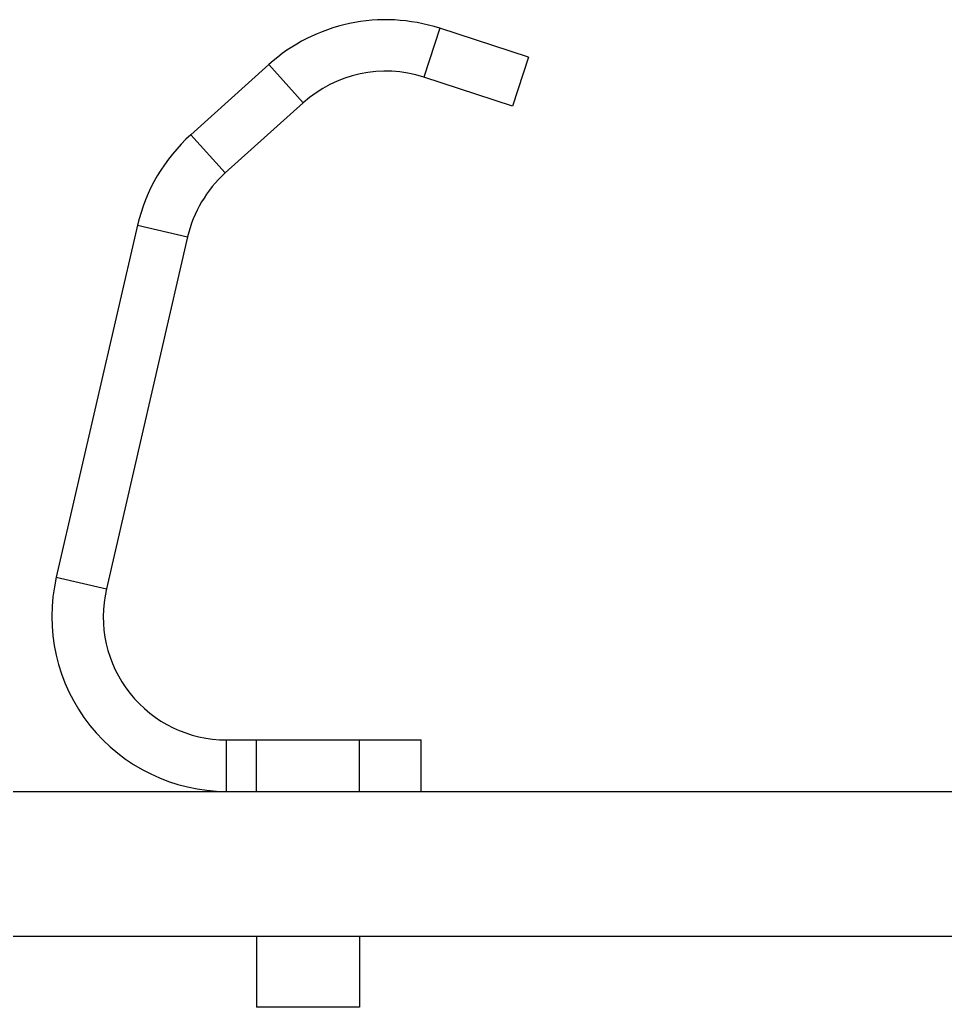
# Model space of a CAD drawing. Extents: x 16.7 to 47.9, y 2.6 to 52.9.
# Drawn here: x 23.278 to 27.779, y 28.615 to 33.417 of the extents above; entities that cross this region are included whole.
import ezdxf

# ---------------------------------------------------------------- set-up
doc = ezdxf.new("R2010")
doc.units = 0
doc.header["$LTSCALE"] = 16.335
doc.layers.get('0').update_dxf_attribs({"linetype": 'CONTINUOUS'})

msp = doc.modelspace()

# ---------------------------------------------------------------- linework, layer by layer
for p, q in [((25.3205, 33.3758), (25.2433, 33.138)), ((25.7519, 33.2356), (25.3205, 33.3758)), ((25.7519, 33.2356), (25.6747, 32.9979)), ((24.4891, 33.1991), (24.1106, 32.8583)), ((24.4891, 33.1991), (24.6564, 33.0133)), ((25.6747, 32.9979), (25.2433, 33.138)), ((24.6564, 33.0133), (24.2779, 32.6725)), ((24.1106, 32.8583), (24.2779, 32.6725)), ((23.8511, 32.4178), (23.456, 30.7063)), ((23.8511, 32.4178), (24.0947, 32.3616)), ((24.0947, 32.3616), (23.6996, 30.6501)), ((23.456, 30.7063), (23.6996, 30.6501)), ((24.2842, 29.6651), (24.2842, 29.9151)), ((24.2842, 29.9151), (25.2299, 29.9151)), ((24.4299, 29.6651), (24.4299, 29.9151)), ((24.9299, 29.6651), (24.9299, 29.9151)), ((25.2299, 29.6651), (25.2299, 29.9151)), ((17.1799, 29.6651), (47.3799, 29.6651)), ((17.1799, 28.9611), (47.3799, 28.9611)), ((24.4299, 28.9611), (24.4299, 28.6151)), ((24.9299, 28.9611), (24.9299, 28.6151)), ((24.9299, 28.6151), (24.4299, 28.6151))]:
    msp.add_line(p, q)
for centre, radius, start, end in [((25.0579, 32.5674), 0.85, 72, 132), ((25.0579, 32.5674), 0.6, 72, 132), ((24.6793, 32.2266), 0.85, 132, 167), ((24.6793, 32.2266), 0.6, 132, 167), ((24.2842, 30.5151), 0.85, 167, 270), ((24.2842, 30.5151), 0.6, 167, 270)]:
    msp.add_arc(centre, radius, start, end)

doc.saveas('drawing.dxf')
